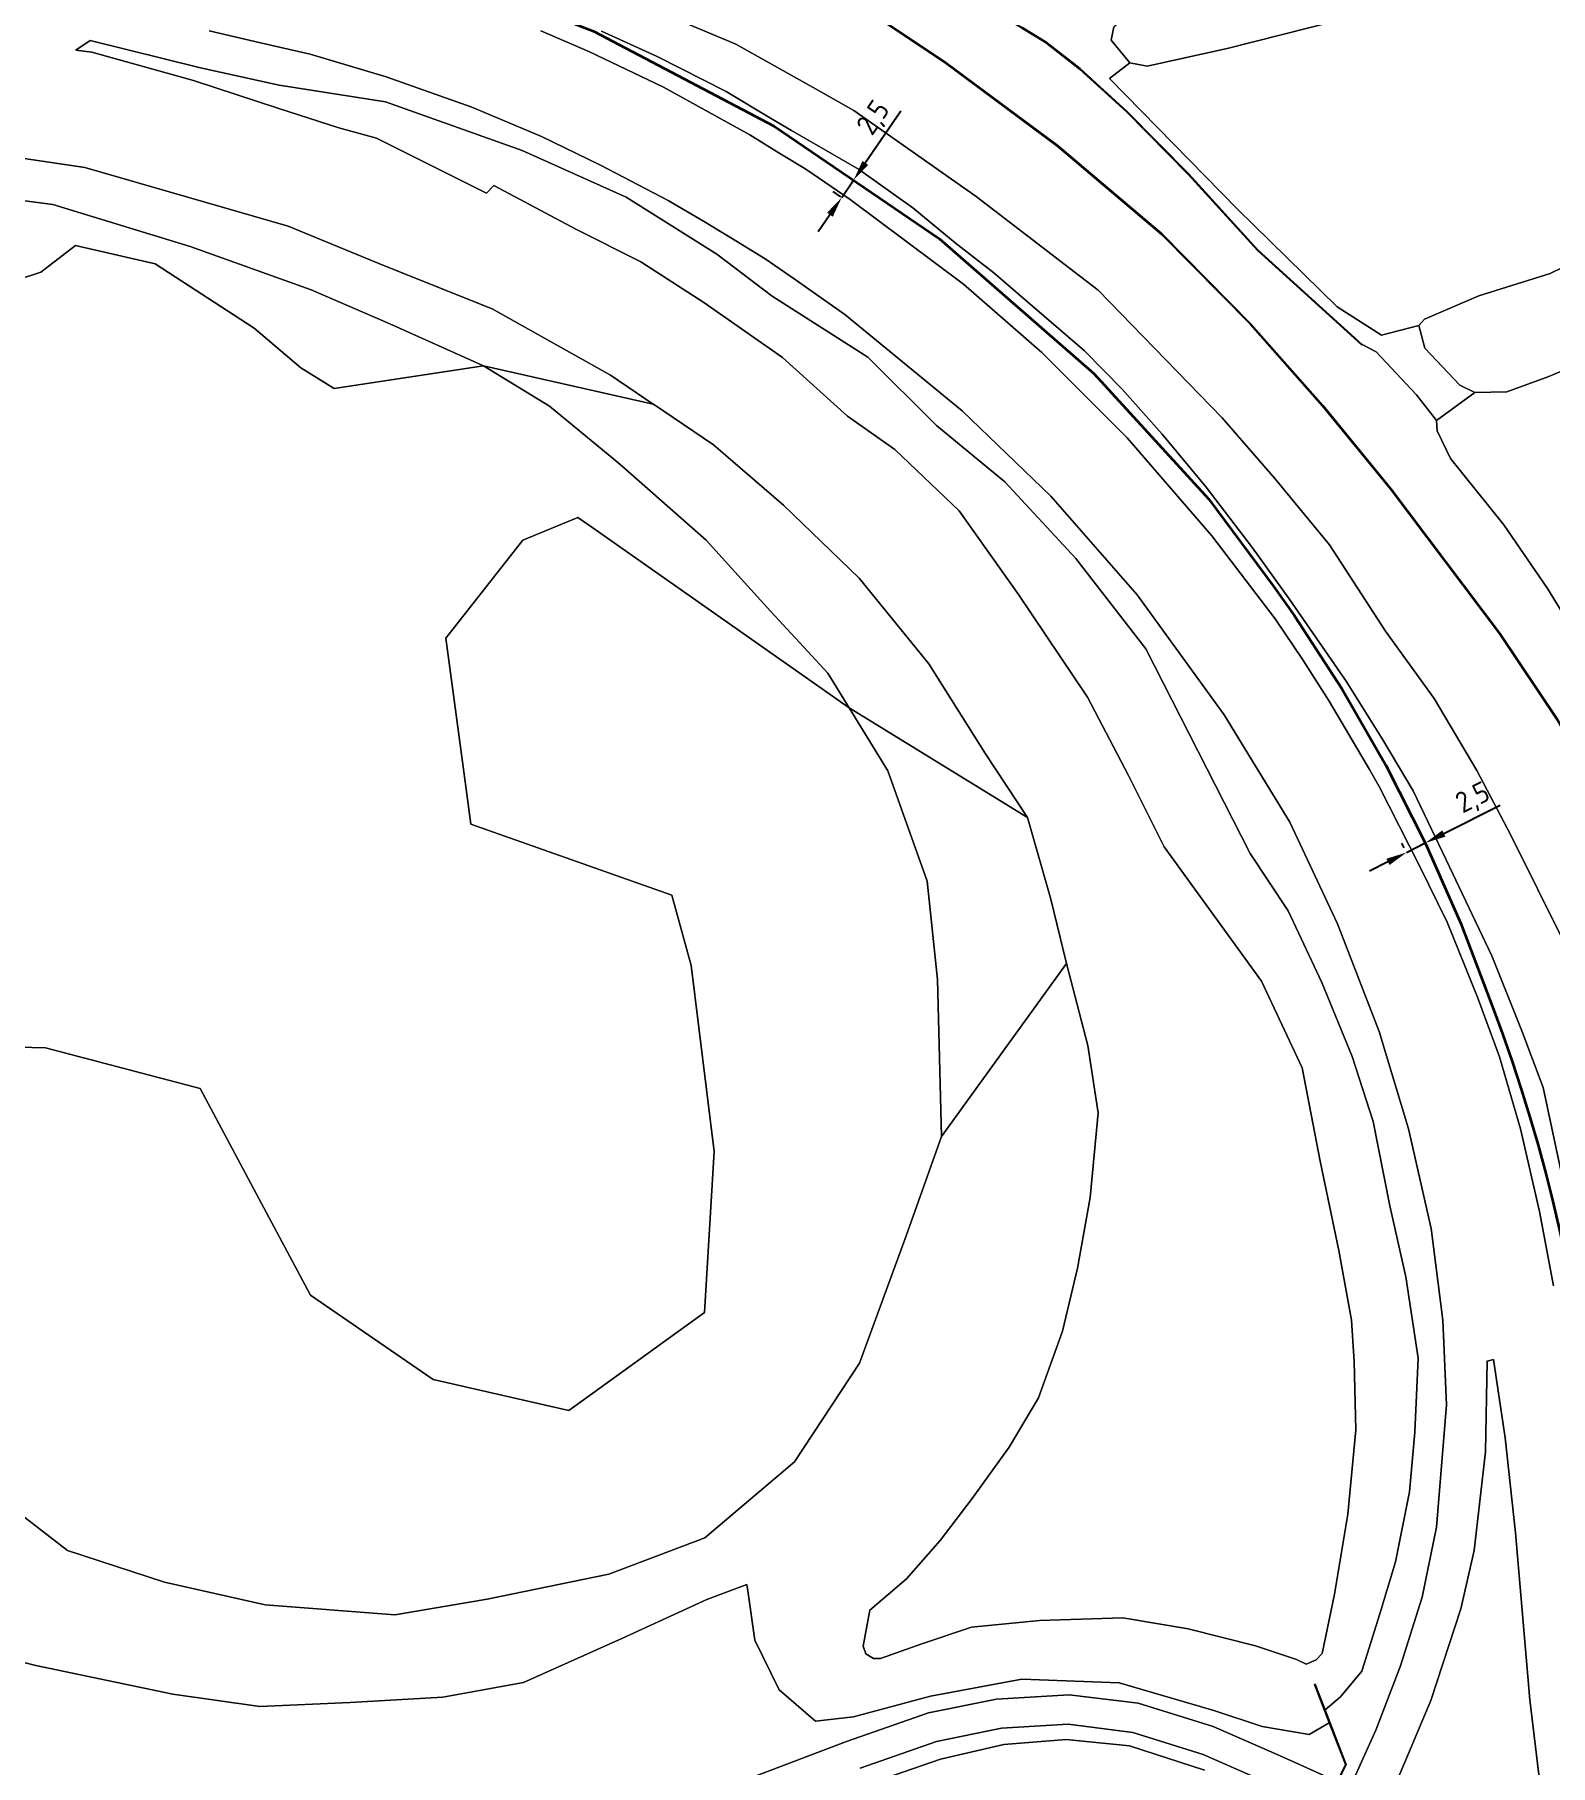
# Model space of a CAD drawing. Header units: metres. Extents: x 112942 to 118371, y 496117 to 499046.
# Drawn here: x 113193 to 113374.4, y 498697 to 498904.1 of the extents above; entities that cross this region are included whole.
import ezdxf

# ---------------------------------------------------------------- set-up
doc = ezdxf.new("R2010")
doc.units = ezdxf.units.M
for name, color, linetype, lineweight in [('B-WE-OG-TOPOKAART-G', 253, 'Continuous', 18), ('N-WE-KL-DATA_GLASVEZEL-G', 90, 'KL-GLASVEZEL-N', 35), ('N-WE-KL-DATA_GLASVEZEL-M', 7, 'Continuous', 18)]:
    doc.layers.add(name, color=color, linetype=linetype, lineweight=lineweight)
doc.styles.add('ISO', font='isocp.shx')
doc.linetypes.add('KL-GLASVEZEL-N', pattern='A,4,-1,[101,NLCS.SHX,S=0.5,R=0,X=0,Y=0],-1,4,-1,["G",Standard,S=1,R=0,X=-0.25,Y=-0.5],-1.5', length=12.5)
doc.dimstyles.new('ISO', dxfattribs={"dimtxt": 2.5, "dimasz": 2.5, "dimexe": 1.25, "dimexo": 0.625, "dimtad": 1, "dimtxsty": 'ISO', "dimcen": 2.5, "dimadec": 0, "dimazin": 0, "dimtfac": 1, "dimtmove": 0, "dimatfit": 3, "dimfxl": 1, "dimarcsym": 0})

# ---------------------------------------------------------------- blocks, each defined once
blk = doc.blocks.new('*D47')
at = {"layer": 'Defpoints', "color": 0, "transparency": 16777216}
for p in [(113359.44, 498807.38), (113359.44, 498807.38), (113357.21, 498806.25)]:
    blk.add_point(p, dxfattribs=at)
at = {"layer": 'N-WE-KL-DATA_GLASVEZEL-M', "color": 0, "lineweight": -2, "transparency": 16777216}
for p, q in [((113361.67, 498808.51), (113368.4, 498811.92)), ((113356.93, 498806.81), (113356.64, 498807.36)), ((113357.21, 498806.25), (113359.44, 498807.38)), ((113359.16, 498807.94), (113358.87, 498808.49)), ((113354.98, 498805.12), (113352.75, 498803.99))]:
    blk.add_line(p, q, dxfattribs=at)
at = {"layer": 'N-WE-KL-DATA_GLASVEZEL-M', "color": 0, "transparency": 16777216}
for points in [[(113361.48, 498808.88), (113361.86, 498808.14), (113359.44, 498807.38)], [(113354.79, 498805.49), (113355.17, 498804.75), (113357.21, 498806.25)]]:
    blk.add_solid(points, dxfattribs=at)
at = {"layer": 'N-WE-KL-DATA_GLASVEZEL-M', "color": 0, "transparency": 16777216, "insert": (113365.22, 498812.62), "char_height": 2.5, "attachment_point": 5, "rotation": 26.8665, "style": 'ISO'}
blk.add_mtext('2,5', dxfattribs=at)
blk = doc.blocks.new('*D48')
at = {"layer": 'Defpoints', "color": 0, "transparency": 16777216}
for p in [(113291.02, 498886.68), (113291.42, 498886.41), (113290.01, 498884.35)]:
    blk.add_point(p, dxfattribs=at)
at = {"layer": 'N-WE-KL-DATA_GLASVEZEL-M', "color": 0, "lineweight": -2, "transparency": 16777216}
for p, q in [((113292.43, 498888.74), (113296.69, 498894.97)), ((113289.61, 498884.61), (113291.02, 498886.68)), ((113290.9, 498886.76), (113289.99, 498887.38)), ((113289.49, 498884.7), (113288.58, 498885.32)), ((113288.2, 498882.55), (113286.79, 498880.49))]:
    blk.add_line(p, q, dxfattribs=at)
at = {"layer": 'N-WE-KL-DATA_GLASVEZEL-M', "color": 0, "transparency": 16777216}
for points in [[(113292.09, 498888.98), (113292.78, 498888.51), (113291.02, 498886.68)], [(113287.86, 498882.79), (113288.55, 498882.32), (113289.61, 498884.61)]]:
    blk.add_solid(points, dxfattribs=at)
at = {"layer": 'N-WE-KL-DATA_GLASVEZEL-M', "color": 0, "transparency": 16777216, "insert": (113293.56, 498894.05), "char_height": 2.5, "attachment_point": 5, "rotation": 55.6575, "style": 'ISO'}
blk.add_mtext('2,5', dxfattribs=at)

msp = doc.modelspace()

# ---------------------------------------------------------------- linework, layer by layer
at = {"layer": 'B-WE-OG-TOPOKAART-G'}
for points in [[(113351.885, 498867.042, -0.638), (113351.818, 498866.968, -0.87), (113339.35, 498878.274, -0.87), (113331.075, 498887.382, -0.87), (113323.707, 498894.842, -0.87), (113318.078, 498899.977, -0.87), (113313.979, 498903.164, -0.87), (113311.175, 498904.861, -0.87), (113289.067, 498917.464, -0.87), (113290.398, 498919.147, -0.87), (113292.673, 498920.845, -0.87), (113292.732, 498920.764, -0.587), (113290.468, 498919.074, -0.587), (113289.217, 498917.493, -0.587), (113311.225, 498904.948, -0.569), (113314.035, 498903.246, -0.538), (113318.142, 498900.053, -0.532), (113323.776, 498894.914, -0.567), (113331.148, 498887.451, -0.61), (113339.421, 498878.345, -0.638), (113351.885, 498867.042, -0.638)], [(113374.409, 498912.681, -0.736), (113355.76, 498907.512, -0.721), (113335.726, 498902.442, -0.664), (113326.169, 498900.326, -0.624), (113324.071, 498900.726, -0.687), (113321.857, 498903.453, -0.675), (113322.164, 498905.04, -0.741), (113324.224, 498906.78, -0.741), (113339.249, 498911.236, -0.713), (113364.064, 498918.628, -0.713), (113374.409, 498912.681, -0.736)], [(113404.167, 498892.963, -0.733), (113394.383, 498887.997, -0.753), (113389.115, 498884.804, -0.753), (113382.503, 498879.454, -0.71), (113374.405, 498875.528, -0.716), (113365.854, 498872.838, -0.744), (113359.334, 498870.034, -0.716), (113358.678, 498869.298, -0.681), (113354.187, 498868.144, -0.615), (113348.917, 498871.542, -0.484), (113336.934, 498883.263, -0.601), (113321.675, 498898.846, -0.441), (113324.071, 498900.726, -0.687), (113326.169, 498900.326, -0.624), (113335.726, 498902.442, -0.664), (113355.76, 498907.512, -0.721), (113374.409, 498912.681, -0.736), (113404.167, 498892.963, -0.733)], [(113263.879, 498908.477, -0.29), (113276.959, 498902.944, -0.26), (113286.185, 498897.767, -0.06), (113291.056, 498895.034, 0.045), (113305.718, 498884.75, -0.237), (113320.303, 498873.517, -0.035), (113335.148, 498858.252, -0.029), (113341.457, 498850.985, 0.057), (113347.966, 498843.045, -0.16), (113354.674, 498832.711, -0.083), (113360.524, 498824.655, -0.113), (113365.62, 498816.055, -0.15), (113369.687, 498808.298, -0.17), (113376.189, 498795.219, -0.119), (113381.138, 498784.153, -0.159), (113383.258, 498779.041, -0.142), (113382.959, 498771.024, 0.098), (113386.227, 498754.192, 0.187), (113388.592, 498740.971, 0.123)], [(113389.88, 498724.677, 0.17), (113388.592, 498740.971, 0.123), (113386.227, 498754.192, 0.187), (113382.959, 498771.024, 0.098), (113383.258, 498779.041, -0.142), (113381.138, 498784.153, -0.159), (113376.189, 498795.219, -0.119), (113369.687, 498808.298, -0.17), (113365.62, 498816.055, -0.15), (113360.524, 498824.655, -0.113), (113354.674, 498832.711, -0.083), (113347.966, 498843.045, -0.16), (113341.457, 498850.985, 0.057), (113335.148, 498858.252, -0.029), (113320.303, 498873.517, -0.035), (113305.718, 498884.75, -0.237), (113291.056, 498895.034, 0.045), (113286.185, 498897.767, -0.06), (113276.959, 498902.944, -0.26), (113263.879, 498908.477, -0.29)], [(113291.146, 498907.952, -0.526), (113301.87, 498900.804, -0.526), (113315.403, 498890.749, -0.492), (113327.893, 498880.203, -0.492), (113338.548, 498869.399, -0.492), (113347.156, 498859.639, -0.518), (113355.276, 498849.695, -0.555), (113368.331, 498832.405, -0.601), (113375.238, 498822.084, -0.607), (113381.651, 498810.498, -0.615), (113387.744, 498798.725, -0.644), (113392.999, 498787.961, -0.558), (113398.535, 498774.977, -0.615), (113404.983, 498759.143, -0.632), (113413.829, 498736.257, -0.592), (113421.757, 498715.879, -0.664), (113431.165, 498691.633, -0.562)], [(113431.165, 498691.633, -0.562), (113421.757, 498715.879, -0.664), (113413.829, 498736.257, -0.592), (113404.983, 498759.143, -0.632), (113398.535, 498774.977, -0.615), (113392.999, 498787.961, -0.558), (113387.744, 498798.725, -0.644), (113381.651, 498810.498, -0.615), (113375.238, 498822.084, -0.607), (113368.331, 498832.405, -0.601), (113355.276, 498849.695, -0.555), (113347.156, 498859.639, -0.518), (113338.548, 498869.399, -0.492), (113327.893, 498880.203, -0.492), (113315.403, 498890.749, -0.492), (113301.87, 498900.804, -0.526), (113291.146, 498907.952, -0.526)], [(113291.197, 498908.039, -0.87), (113301.928, 498900.886, -0.87), (113315.465, 498890.827, -0.87), (113327.961, 498880.277, -0.87), (113338.621, 498869.468, -0.87), (113347.232, 498859.704, -0.87), (113355.355, 498849.757, -0.87), (113368.413, 498832.463, -0.87), (113375.323, 498822.136, -0.87), (113381.74, 498810.545, -0.87), (113387.833, 498798.77, -0.87), (113393.09, 498788.002, -0.87), (113398.628, 498775.015, -0.87), (113405.076, 498759.18, -0.87), (113413.922, 498736.293, -0.87), (113421.85, 498715.915, -0.87), (113431.257, 498691.672, -0.882)], [(113375.323, 498822.136, -0.87), (113368.413, 498832.463, -0.87), (113355.355, 498849.757, -0.87), (113347.232, 498859.704, -0.87), (113338.621, 498869.468, -0.87), (113327.961, 498880.277, -0.87), (113315.465, 498890.827, -0.87), (113301.928, 498900.886, -0.87), (113291.197, 498908.039, -0.87)], [(113311.175, 498904.861, -0.87), (113313.979, 498903.164, -0.87), (113318.078, 498899.977, -0.87), (113323.707, 498894.842, -0.87), (113331.075, 498887.382, -0.87), (113339.35, 498878.274, -0.87), (113351.818, 498866.968, -0.87), (113351.885, 498867.042, -0.638), (113353.55, 498866.138, -0.675), (113358.403, 498861.017, -0.552), (113360.796, 498857.94, -0.561), (113360.881, 498856.691, -0.627), (113362.454, 498853.372, -0.627), (113368.852, 498845.458, -0.638), (113374.08, 498837.844, -0.738), (113378.571, 498830.482, -0.738)], [(113351.885, 498867.042, -0.638), (113339.421, 498878.345, -0.638), (113331.148, 498887.451, -0.61), (113323.776, 498894.914, -0.567), (113318.142, 498900.053, -0.532), (113314.035, 498903.246, -0.538), (113311.225, 498904.948, -0.569)], [(113322.164, 498905.04, -0.741), (113321.857, 498903.453, -0.675), (113324.071, 498900.726, -0.687), (113321.675, 498898.846, -0.441), (113336.934, 498883.263, -0.601), (113348.917, 498871.542, -0.484), (113354.187, 498868.144, -0.615), (113358.678, 498869.298, -0.681), (113359.407, 498866.571, -0.681), (113363.559, 498862.162, -0.653), (113365.382, 498861.288, -0.632), (113360.796, 498857.94, -0.561), (113358.403, 498861.017, -0.552), (113353.55, 498866.138, -0.675), (113351.885, 498867.042, -0.638)], [(113346.43, 498689.726, 5.51), (113349.993, 498697.114, 5.513), (113347.453, 498703.673, 4.11), (113349.312, 498705.196, 4.38), (113351.854, 498708.304, 4.472), (113354.014, 498715.157, 4.03), (113355.889, 498721.369, 3.92), (113357.564, 498729.742, 3.714), (113358.186, 498736.894, 3.541), (113358.582, 498745.729, 3.436), (113357.126, 498755.451, 3.308), (113355.193, 498763.979, 3.161), (113353.217, 498774.042, 3.008), (113350.712, 498781.838, 2.877), (113347.076, 498790.687, 2.742), (113343.02, 498799.262, 2.683), (113338.501, 498806.132, 2.567), (113326.016, 498830.606, 2.043), (113317.634, 498841.421, 1.885), (113309.136, 498850.577, 1.857), (113300.973, 498857.336, 1.651), (113292.753, 498865.503, 1.499), (113281.291, 498872.798, 1.438), (113274.672, 498877.829, 1.27), (113263.828, 498884.668, 1.239), (113251.371, 498890.243, 1.11), (113235.028, 498896.041, 1.126), (113222.292, 498898.072, 1.156), (113212.898, 498900.145, 1.115), (113199.677, 498903.409, 1.074), (113197.97, 498902.229, 1.295), (113199.894, 498902.007, 1.308), (113212.037, 498898.615, 1.384), (113222.259, 498895.276, 1.573), (113229.44, 498892.955, 1.678), (113233.93, 498891.72, 1.741), (113247.084, 498885.131, 1.896), (113247.982, 498886.03, 1.99), (113257.884, 498880.793, 2.242), (113265.572, 498876.895, 2.274), (113273.123, 498872.061, 2.316), (113282.533, 498865.465, 2.542), (113290.29, 498858.46, 2.776), (113295.967, 498854.471, 2.911), (113303.647, 498847.124, 3.048), (113310.769, 498837.114, 3.245), (113319.03, 498824.83, 3.708), (113323.915, 498815.463, 4.053), (113328.215, 498806.923, 4.255), (113339.853, 498790.863, 4.594), (113344.723, 498780.459, 4.867), (113346.88, 498769.309, 5.103), (113349.083, 498758.634, 5.17), (113350.614, 498750.293, 5.296), (113350.919, 498745.351, 5.412), (113351.148, 498737.143, 5.546), (113350.185, 498727.081, 5.917), (113348.583, 498717.516, 6.099), (113347.117, 498710.406, 6.203), (113346.367, 498709.63, 6.25), (113345.205, 498709.126, 6.202), (113344.023, 498709.676, 6.246), (113339.121, 498711.321, 6.029), (113331.079, 498713.344, 5.654), (113323.263, 498714.685, 5.574), (113313.293, 498714.347, 5.68), (113305.155, 498713.538, 5.716), (113299.203, 498711.562, 5.61), (113294.262, 498709.787, 5.356), (113293.406, 498709.819, 5.348), (113292.48, 498710.366, 5.32), (113292.191, 498711.287, 5.349), (113292.97, 498715.585, 5.306), (113297.383, 498719.344, 5.437), (113301.375, 498723.933, 5.419), (113305.241, 498728.957, 5.327), (113309.64, 498735.073, 5.257), (113313.157, 498740.987, 5.074), (113316.051, 498748.958, 4.812), (113317.822, 498756.509, 4.685), (113319.349, 498764.972, 4.504), (113320.284, 498775.075, 4.402), (113319.078, 498783.161, 4.151), (113316.521, 498792.95, 3.652), (113314.616, 498800.636, 3.374), (113311.848, 498810.447, 3.276), (113306.807, 498818.041, 2.84), (113300.023, 498828.795, 2.755), (113291.684, 498839.08, 2.581), (113282.632, 498847.791, 2.661), (113274.286, 498855.006, 2.529), (113267.102, 498859.867, 1.961), (113267.05, 498859.902, 1.957), (113261.933, 498863.365, 2.235), (113247.771, 498871.3, 1.801), (113234.916, 498876.425, 1.729), (113223.366, 498881.198, 1.468), (113199.039, 498888.217, 1.345), (113173.974, 498891.904, 1.126)], [(113188.457, 498729.271, 0.692), (113196.947, 498722.725, 1.192), (113208.579, 498718.924, 0.967), (113220.606, 498716.202, 0.862), (113236.151, 498715.019, 0.643), (113247.17, 498716.9, 0.83), (113261.756, 498719.891, 0.781), (113273.221, 498724.241, 1.134), (113283.943, 498733.328, 0.49), (113291.729, 498745.127, 0.407), (113297.343, 498760.39, 0.376), (113301.539, 498772.243, 0.522), (113316.521, 498792.95, 3.652), (113319.078, 498783.161, 4.151), (113320.284, 498775.075, 4.402), (113319.349, 498764.972, 4.504), (113317.822, 498756.509, 4.685), (113316.051, 498748.958, 4.812), (113313.157, 498740.987, 5.074), (113309.64, 498735.073, 5.257), (113305.241, 498728.957, 5.327), (113301.375, 498723.933, 5.419), (113297.383, 498719.344, 5.437), (113292.97, 498715.585, 5.306), (113292.191, 498711.287, 5.349), (113292.48, 498710.366, 5.32), (113293.406, 498709.819, 5.348), (113294.262, 498709.787, 5.356), (113299.203, 498711.562, 5.61), (113305.155, 498713.538, 5.716), (113313.293, 498714.347, 5.68), (113323.263, 498714.685, 5.574), (113331.079, 498713.344, 5.654), (113339.121, 498711.321, 6.029), (113344.023, 498709.676, 6.246), (113345.205, 498709.126, 6.202), (113346.367, 498709.63, 6.25), (113347.117, 498710.406, 6.203), (113348.583, 498717.516, 6.099), (113350.185, 498727.081, 5.917), (113351.148, 498737.143, 5.546), (113350.919, 498745.351, 5.412), (113350.614, 498750.293, 5.296), (113349.083, 498758.634, 5.17), (113346.88, 498769.309, 5.103), (113344.723, 498780.459, 4.867), (113339.853, 498790.863, 4.594), (113328.215, 498806.923, 4.255), (113323.915, 498815.463, 4.053), (113319.03, 498824.83, 3.708), (113310.769, 498837.114, 3.245), (113303.647, 498847.124, 3.048), (113295.967, 498854.471, 2.911), (113290.29, 498858.46, 2.776), (113282.533, 498865.465, 2.542), (113273.123, 498872.061, 2.316), (113265.572, 498876.895, 2.274), (113257.884, 498880.793, 2.242), (113247.982, 498886.03, 1.99), (113247.084, 498885.131, 1.896), (113233.93, 498891.72, 1.741), (113229.44, 498892.955, 1.678), (113222.259, 498895.276, 1.573), (113212.037, 498898.615, 1.384), (113199.894, 498902.007, 1.308), (113197.97, 498902.229, 1.295), (113199.677, 498903.409, 1.074), (113212.898, 498900.145, 1.115), (113222.292, 498898.072, 1.156), (113235.028, 498896.041, 1.126), (113251.371, 498890.243, 1.11), (113263.828, 498884.668, 1.239), (113274.672, 498877.829, 1.27), (113281.291, 498872.798, 1.438), (113292.753, 498865.503, 1.499), (113300.973, 498857.336, 1.651), (113309.136, 498850.577, 1.857), (113317.634, 498841.421, 1.885), (113326.016, 498830.606, 2.043), (113338.501, 498806.132, 2.567), (113343.02, 498799.262, 2.683), (113347.076, 498790.687, 2.742), (113350.712, 498781.838, 2.877), (113353.217, 498774.042, 3.008), (113355.193, 498763.979, 3.161), (113357.126, 498755.451, 3.308), (113358.582, 498745.729, 3.436), (113358.186, 498736.894, 3.541), (113357.564, 498729.742, 3.714), (113355.889, 498721.369, 3.92), (113354.014, 498715.157, 4.03), (113351.854, 498708.304, 4.472), (113349.312, 498705.196, 4.38), (113347.453, 498703.673, 4.11), (113346.267, 498706.735, 3.455), (113346.173, 498706.699, 1.835), (113347.955, 498702.1, 1.835), (113345.553, 498700.692, 1.87), (113339.94, 498701.66, 2.05), (113334.129, 498703.561, 2.185), (113322.821, 498706.878, 2.448), (113311.178, 498707.342, 2.648), (113300.225, 498705.282, 2.789), (113291.029, 498702.833, 2.968), (113286.463, 498702.31, 3.059), (113282.129, 498706.046, 2.951), (113279.207, 498712.004, 2.855), (113278.369, 498717.882, 2.783), (113278.259, 498718.651, 2.58), (113273.466, 498716.845, 2.384), (113263.281, 498712.201, 2.274)], [(113213.927, 498904.539, 1.474), (113220.064, 498903.125, 1.45), (113225.983, 498901.76, 1.495), (113235.103, 498899.059, 1.474), (113245.36, 498895.429, 1.456), (113253.667, 498891.901, 1.516), (113260.745, 498888.467, 1.54), (113268.861, 498884.242, 1.618), (113273.254, 498881.676, 1.884), (113276.95, 498879.427, 1.904), (113280.465, 498877.288, 1.923), (113283.908, 498874.871, 1.986), (113289.985, 498870.598, 1.768), (113304.031, 498859.092, 1.941), (113314.639, 498848.866, 2.109), (113324.949, 498837.058, 2.299), (113335.376, 498822.724, 2.504), (113343.216, 498809.871, 2.677), (113348.959, 498797.714, 2.856), (113353.919, 498784.816, 3.073), (113357.417, 498773.173, 3.218), (113360.139, 498761.27, 3.432), (113361.538, 498750.298, 3.603), (113361.973, 498740.133, 3.799), (113360.789, 498725.524, 4.205), (113359.071, 498717.121, 4.469), (113356.474, 498708.927, 4.791), (113353.525, 498701.222, 5.166), (113343.099, 498678.167, 6.14)], [(113343.099, 498678.167, 6.14), (113353.525, 498701.222, 5.166), (113356.474, 498708.927, 4.791), (113359.071, 498717.121, 4.469), (113360.789, 498725.524, 4.205), (113361.973, 498740.133, 3.799), (113361.538, 498750.298, 3.603), (113360.139, 498761.27, 3.432), (113357.417, 498773.173, 3.218), (113353.919, 498784.816, 3.073), (113348.959, 498797.714, 2.856), (113343.216, 498809.871, 2.677), (113335.376, 498822.724, 2.504), (113324.949, 498837.058, 2.299), (113314.639, 498848.866, 2.109), (113304.031, 498859.092, 1.941), (113289.985, 498870.598, 1.768), (113283.908, 498874.871, 1.986), (113280.465, 498877.288, 1.923), (113276.95, 498879.427, 1.904), (113273.254, 498881.676, 1.884), (113268.861, 498884.242, 1.618), (113260.745, 498888.467, 1.54), (113253.667, 498891.901, 1.516), (113245.36, 498895.429, 1.456), (113235.103, 498899.059, 1.474), (113225.983, 498901.76, 1.495), (113220.064, 498903.125, 1.45), (113213.927, 498904.539, 1.474)], [(113374.783, 498754.407, 4.067), (113373.129, 498763.281, 3.917), (113370.858, 498773.178, 3.729), (113368.32, 498781.773, 3.633), (113365.7, 498788.949, 3.536), (113362.082, 498797.904, 3.395), (113358.761, 498804.662, 3.292), (113353.944, 498814.137, 3.166), (113352.758, 498816.157, 2.885), (113347.957, 498824.338, 3.06), (113344.782, 498829.284, 3.001), (113341.468, 498834.181, 2.903), (113333.903, 498844.13, 2.753), (113323.788, 498855.864, 2.588), (113313.558, 498866.051, 2.436), (113304.182, 498874.239, 2.296), (113290.621, 498884.361, 2.134), (113285.298, 498887.983, 2.259), (113282.217, 498889.888, 2.171), (113278.622, 498892.11, 2.068), (113268.277, 498897.825, 1.936), (113259.334, 498902.096, 1.882), (113253.593, 498904.558, 1.864)], [(113253.593, 498904.558, 1.864), (113259.334, 498902.096, 1.882), (113268.277, 498897.825, 1.936), (113278.622, 498892.11, 2.068), (113282.217, 498889.888, 2.171), (113285.298, 498887.983, 2.259), (113290.621, 498884.361, 2.134), (113304.182, 498874.239, 2.296), (113313.558, 498866.051, 2.436), (113323.788, 498855.864, 2.588), (113333.903, 498844.13, 2.753), (113341.468, 498834.181, 2.903), (113344.782, 498829.284, 3.001), (113347.957, 498824.338, 3.06), (113352.758, 498816.157, 2.885), (113353.944, 498814.137, 3.166), (113358.761, 498804.662, 3.292), (113362.082, 498797.904, 3.395), (113365.7, 498788.949, 3.536), (113368.32, 498781.773, 3.633), (113370.858, 498773.178, 3.729), (113373.129, 498763.281, 3.917), (113374.783, 498754.407, 4.067)], [(113376.54, 498764.064, 3.581), (113373.56, 498778.12, 3.393), (113371.002, 498784.92, 3.336), (113367.408, 498793.883, 3.315), (113361.961, 498805.379, 3.162), (113357.984, 498813.599, 3.117), (113354.364, 498819.73, 3.087), (113349.964, 498826.74, 2.97), (113343.148, 498836.592, 2.862), (113338.764, 498842.691, 2.841), (113333.228, 498849.942, 2.64), (113327.965, 498856.279, 2.553), (113323.17, 498861.673, 2.505), (113318.652, 498866.255, 2.424), (113311.551, 498872.382, 2.376), (113307.829, 498875.607, 2.379), (113303.187, 498879.189, 2.283), (113298.136, 498883.367, 2.19), (113291.638, 498887.982, 2.049), (113283.6, 498892.633, 2.051), (113281.073, 498894.095, 2.052), (113275.788, 498897.301, 1.795), (113267.519, 498901.493, 1.759), (113260.86, 498904.505, 1.708)], [(113260.86, 498904.505, 1.708), (113267.519, 498901.493, 1.759), (113275.788, 498897.301, 1.795), (113281.073, 498894.095, 2.052), (113283.6, 498892.633, 2.051), (113291.638, 498887.982, 2.049), (113298.136, 498883.367, 2.19), (113303.187, 498879.189, 2.283), (113307.829, 498875.607, 2.379), (113311.551, 498872.382, 2.376), (113318.652, 498866.255, 2.424), (113323.17, 498861.673, 2.505), (113327.965, 498856.279, 2.553), (113333.228, 498849.942, 2.64), (113338.764, 498842.691, 2.841), (113343.148, 498836.592, 2.862), (113349.964, 498826.74, 2.97), (113354.364, 498819.73, 3.087), (113357.984, 498813.599, 3.117), (113361.961, 498805.379, 3.162), (113367.408, 498793.883, 3.315), (113371.002, 498784.92, 3.336), (113373.56, 498778.12, 3.393), (113376.54, 498764.064, 3.581)], [(113149.365, 498890.36, -0.303), (113164.488, 498892.845, 0.976), (113173.974, 498891.904, 1.126), (113199.039, 498888.217, 1.345), (113223.366, 498881.198, 1.468), (113234.916, 498876.425, 1.729), (113247.771, 498871.3, 1.801), (113261.933, 498863.365, 2.235), (113267.05, 498859.902, 1.957), (113246.735, 498864.49, -0.19), (113235.544, 498869.504, -0.25), (113226.136, 498873.58, -0.136), (113211.645, 498878.757, -0.385), (113195.197, 498883.793, -0.391), (113176.351, 498886.248, -0.333), (113158.397, 498888.723, -0.307), (113149.365, 498890.36, -0.303)], [(113413.567, 498886.554, -0.684), (113408.795, 498884.04, -0.615), (113402.257, 498879.511, -0.615), (113397.876, 498875.499, -0.655), (113390.265, 498870.793, -0.584), (113380.308, 498865.76, -0.489), (113374.249, 498863.2, -0.604), (113369.189, 498861.345, -0.624), (113365.382, 498861.288, -0.632), (113363.559, 498862.162, -0.653), (113359.407, 498866.571, -0.681), (113358.678, 498869.298, -0.681), (113359.334, 498870.034, -0.716), (113365.854, 498872.838, -0.744), (113374.405, 498875.528, -0.716), (113382.503, 498879.454, -0.71), (113389.115, 498884.804, -0.753), (113394.383, 498887.997, -0.753), (113404.167, 498892.963, -0.733), (113413.567, 498886.554, -0.684)], [(113149.365, 498890.36, -0.303), (113158.397, 498888.723, -0.307), (113176.351, 498886.248, -0.333), (113195.197, 498883.793, -0.391), (113211.645, 498878.757, -0.385), (113226.136, 498873.58, -0.136), (113235.544, 498869.504, -0.25), (113246.735, 498864.49, -0.19), (113228.879, 498861.759, -0.19), (113224.899, 498864.241, -0.19), (113219.283, 498868.992, -0.19), (113207.448, 498876.67, -0.19), (113197.93, 498878.849, -0.289), (113193.771, 498875.67, -0.289), (113188.031, 498873.819, -0.289), (113165.339, 498873.238, -0.289), (113163.984, 498874.432, -0.289), (113149.365, 498890.36, -0.303)], [(113188.031, 498873.819, -0.289), (113193.771, 498875.67, -0.289), (113197.93, 498878.849, -0.289), (113207.448, 498876.67, -0.19), (113219.283, 498868.992, -0.19), (113224.899, 498864.241, -0.19), (113228.879, 498861.759, -0.19), (113246.735, 498864.49, -0.19), (113254.661, 498859.627, -0.04), (113262.6, 498853.106, 0.273), (113263.361, 498852.438, 0.269), (113273.395, 498843.629, 0.213), (113280.635, 498835.58, 0.318), (113287.938, 498827.702, 0.037), (113290.494, 498823.547, 0.078)], [(113378.571, 498830.482, -0.738), (113374.08, 498837.844, -0.738), (113368.852, 498845.458, -0.638), (113362.454, 498853.372, -0.627), (113360.881, 498856.691, -0.627), (113360.796, 498857.94, -0.561), (113365.382, 498861.288, -0.632), (113369.189, 498861.345, -0.624), (113374.249, 498863.2, -0.604), (113380.308, 498865.76, -0.489)], [(113280.635, 498835.58, 0.318), (113273.395, 498843.629, 0.213), (113263.361, 498852.438, 0.269), (113262.6, 498853.106, 0.273), (113254.661, 498859.627, -0.04), (113246.735, 498864.49, -0.19), (113267.05, 498859.902, 1.957), (113267.102, 498859.867, 1.961), (113274.286, 498855.006, 2.529), (113282.632, 498847.791, 2.661), (113291.684, 498839.08, 2.581), (113300.023, 498828.795, 2.755), (113306.807, 498818.041, 2.84), (113311.848, 498810.447, 3.276), (113290.494, 498823.547, 0.078), (113287.938, 498827.702, 0.037), (113280.635, 498835.58, 0.318)], [(113177.77, 498783.25, -0.456), (113194.314, 498782.876, -0.456), (113212.829, 498778.019, 0.027), (113219.549, 498765.421, 0.015), (113226.034, 498753.261, 0.003), (113240.72, 498743.2, -0.02), (113256.97, 498739.492, -0.002), (113273.207, 498751.181, 0.027), (113274.332, 498770.47, -0.197), (113271.593, 498792.702, -0.368), (113269.262, 498801.123, -0.323), (113245.231, 498809.641, -0.179), (113244.512, 498815, -0.276), (113242.247, 498831.869, -0.583), (113251.448, 498843.61, -0.577), (113258.045, 498846.314, -0.269), (113259.695, 498845.156, -0.251), (113290.494, 498823.547, 0.078), (113295.136, 498816.001, 0.067), (113299.851, 498802.81, 0.09), (113301.08, 498791.053, 0.117), (113301.539, 498772.243, 0.522), (113297.343, 498760.39, 0.376), (113291.729, 498745.127, 0.407), (113283.943, 498733.328, 0.49), (113273.221, 498724.241, 1.134), (113261.756, 498719.891, 0.781), (113247.17, 498716.9, 0.83), (113236.151, 498715.019, 0.643), (113220.606, 498716.202, 0.862)], [(113290.494, 498823.547, 0.078), (113259.695, 498845.156, -0.251), (113258.045, 498846.314, -0.269), (113251.448, 498843.61, -0.577), (113242.247, 498831.869, -0.583), (113244.512, 498815, -0.276), (113245.231, 498809.641, -0.179), (113269.262, 498801.123, -0.323), (113271.593, 498792.702, -0.368), (113274.332, 498770.47, -0.197), (113273.207, 498751.181, 0.027), (113256.97, 498739.492, -0.002), (113240.72, 498743.2, -0.02), (113226.034, 498753.261, 0.003), (113219.549, 498765.421, 0.015), (113212.829, 498778.019, 0.027), (113194.314, 498782.876, -0.456), (113177.77, 498783.25, -0.456)], [(113299.851, 498802.81, 0.09), (113295.136, 498816.001, 0.067), (113290.494, 498823.547, 0.078), (113311.848, 498810.447, 3.276), (113314.616, 498800.636, 3.374), (113316.521, 498792.95, 3.652), (113301.539, 498772.243, 0.522), (113301.08, 498791.053, 0.117), (113299.851, 498802.81, 0.09)], [(113356.059, 498695.113, 5.512), (113360.09, 498704.767, 5.107), (113363.708, 498715.729, 4.715), (113365.277, 498722.729, 4.5), (113366.666, 498734.53, 4.131), (113366.833, 498745.38, 3.875), (113367.593, 498745.564, 4.05), (113368.998, 498736.187, 4.21), (113370.24, 498724.824, 4.5), (113371.942, 498704.842, 5.061)], [(113373.555, 498691.627, 5.377), (113371.942, 498704.842, 5.061), (113370.24, 498724.824, 4.5), (113368.998, 498736.187, 4.21), (113367.593, 498745.564, 4.05), (113366.833, 498745.38, 3.875), (113366.666, 498734.53, 4.131), (113365.277, 498722.729, 4.5), (113363.708, 498715.729, 4.715), (113360.09, 498704.767, 5.107), (113356.059, 498695.113, 5.512)], [(113220.606, 498716.202, 0.862), (113208.579, 498718.924, 0.967), (113196.947, 498722.725, 1.192), (113188.457, 498729.271, 0.692)], [(113174.428, 498713.618, 5.165), (113193.162, 498708.949, 4.661), (113209.576, 498705.533, 4.199), (113219.984, 498704.041, 3.862), (113230.807, 498704.52, 3.45), (113241.874, 498705.16, 3.083), (113251.513, 498706.932, 2.761), (113263.281, 498712.201, 2.274), (113273.466, 498716.845, 2.384), (113278.259, 498718.651, 2.58), (113278.369, 498717.882, 2.783), (113279.207, 498712.004, 2.855), (113282.129, 498706.046, 2.951), (113286.463, 498702.31, 3.059), (113291.029, 498702.833, 2.968), (113300.225, 498705.282, 2.789), (113311.178, 498707.342, 2.648), (113322.821, 498706.878, 2.448), (113334.129, 498703.561, 2.185), (113339.94, 498701.66, 2.05), (113345.553, 498700.692, 1.87), (113347.955, 498702.1, 1.835), (113349.885, 498697.118, 1.835), (113348.896, 498695.074, 2.004), (113342.071, 498698.157, 2.086), (113334.06, 498701.661, 2.227), (113325.088, 498704.443, 2.337), (113316.821, 498705.461, 2.468), (113308.15, 498704.933, 2.629), (113299.991, 498703.309, 2.779), (113290.19, 498699.87, 2.987), (113277.916, 498695.191, 3.281)], [(113263.281, 498712.201, 2.274), (113251.513, 498706.932, 2.761), (113241.874, 498705.16, 3.083), (113230.807, 498704.52, 3.45), (113219.984, 498704.041, 3.862), (113209.576, 498705.533, 4.199), (113193.162, 498708.949, 4.661), (113174.428, 498713.618, 5.165)], [(113348.896, 498695.074, 2.004), (113349.885, 498697.118, 1.835), (113347.955, 498702.1, 1.835), (113346.173, 498706.699, 1.835), (113346.267, 498706.735, 3.455), (113347.453, 498703.673, 4.11), (113349.993, 498697.114, 5.513), (113346.43, 498689.726, 5.51), (113346.362, 498689.7, 5.495), (113336.894, 498686.067, 3.422), (113336.858, 498686.161, 1.852), (113346.358, 498689.806, 1.852), (113347.401, 498691.972, 2.004), (113348.167, 498693.565, 2.004), (113348.896, 498695.074, 2.004)], [(113277.916, 498695.191, 3.281), (113290.19, 498699.87, 2.987), (113299.991, 498703.309, 2.779), (113308.15, 498704.933, 2.629), (113316.821, 498705.461, 2.468), (113325.088, 498704.443, 2.337), (113334.06, 498701.661, 2.227), (113342.071, 498698.157, 2.086), (113348.896, 498695.074, 2.004)], [(113371.942, 498704.842, 5.061), (113373.555, 498691.627, 5.377)], [(113291.835, 498696.686, 2.95), (113300.948, 498699.876, 2.686), (113308.747, 498701.447, 2.489), (113316.723, 498701.929, 2.35), (113324.457, 498700.964, 2.232), (113332.882, 498698.301, 2.108), (113340.744, 498694.856, 2.059)], [(113340.744, 498694.856, 2.059), (113332.882, 498698.301, 2.108), (113324.457, 498700.964, 2.232), (113316.723, 498701.929, 2.35), (113308.747, 498701.447, 2.489), (113300.948, 498699.876, 2.686), (113291.835, 498696.686, 2.95)], [(113333.036, 498696.44, 2.002), (113324.05, 498699.331, 2.085), (113316.486, 498700.114, 2.154), (113308.996, 498699.523, 2.262), (113301.413, 498697.741, 2.448), (113292.658, 498694.725, 2.828)], [(113292.658, 498694.725, 2.828), (113301.413, 498697.741, 2.448), (113308.996, 498699.523, 2.262), (113316.486, 498700.114, 2.154), (113324.05, 498699.331, 2.085), (113333.036, 498696.44, 2.002)]]:
    msp.add_polyline3d(points, dxfattribs=at)
at = {"layer": 'N-WE-KL-DATA_GLASVEZEL-G', "flags": 128}
msp.add_lwpolyline([(113099.712, 499014.37), (113099.44, 499003.59), (113099.499, 498999.792), (113099.804, 498996.137), (113099.53, 498968.354), (113099.566, 498951.056), (113099.476, 498942.658), (113099.726, 498939.408), (113100.155, 498937.952), (113101.157, 498935.413), (113102.32, 498932.796), (113103.399, 498931.465), (113105.433, 498929.886), (113106.674, 498929.14), (113108.587, 498928.742), (113115.604, 498928.288), (113129.599, 498927.262), (113152.277, 498925.63), (113152.278, 498925.63), (113175.725, 498923.657), (113198.974, 498921.279), (113220.698, 498917.529), (113241.314, 498911.718), (113259.89, 498904.498), (113281.526, 498893.155), (113301.308, 498879.664), (113319.784, 498863.537), (113333.555, 498848.523), (113341.231, 498838.155), (113343.813, 498834.565), (113349.506, 498825.765), (113354.73, 498816.673), (113359.468, 498807.319), (113363.708, 498797.729), (113367.618, 498787.457), (113368.69, 498784.539), (113369.84, 498781.239), (113370.932, 498777.919), (113371.966, 498774.58), (113372.942, 498771.223), (113373.858, 498767.849), (113374.715, 498764.461), (113375.512, 498761.057), (113376.249, 498757.641), (113376.904, 498754.201), (113377.495, 498750.762), (113378.051, 498747.312), (113378.547, 498743.858), (113378.751, 498742.291), (113379.096, 498739.399), (113379.409, 498736.448), (113379.688, 498733.512), (113379.978, 498730.104), (113380.237, 498726.718), (113380.477, 498723.355), (113380.731, 498719.632), (113381.013, 498716.6), (113381.313, 498713.488), (113381.645, 498710.241), (113382.004, 498707.026), (113382.398, 498703.847), (113382.864, 498700.521), (113383.288, 498697.357), (113383.734, 498694.396), (113384.26, 498691.285), (113384.844, 498688.186), (113385.484, 498685.098), (113386.182, 498682.023), (113386.937, 498678.961), (113387.748, 498675.913), (113388.615, 498672.881), (113389.539, 498669.866), (113390.518, 498666.868), (113391.552, 498663.889), (113392.642, 498660.93), (113393.786, 498657.991), (113394.984, 498655.073), (113396.236, 498652.179), (113397.542, 498649.308), (113398.9, 498646.462), (113400.311, 498643.642), (113401.774, 498640.848), (113403.288, 498638.082), (113404.854, 498635.344), (113406.469, 498632.635), (113408.135, 498629.958), (113409.85, 498627.311), (113411.614, 498624.697), (113413.425, 498622.115), (113415.285, 498619.568), (113417.191, 498617.056), (113419.143, 498614.579), (113421.141, 498612.139), (113423.183, 498609.736), (113425.27, 498607.372), (113427.401, 498605.046), (113429.574, 498602.761), (113431.788, 498600.516), (113434.044, 498598.312), (113436.344, 498596.148), (113437.799, 498594.819), (113441.055, 498591.955), (113443.465, 498589.927), (113445.915, 498587.941), (113448.402, 498586.001), (113450.924, 498584.108), (113453.48, 498582.262), (113456.07, 498580.463), (113458.734, 498578.718), (113461.177, 498577.178), (113463.659, 498575.644), (113466.184, 498574.143), (113469.543, 498572.148), (113472.314, 498570.568), (113475.129, 498569.013), (113477.98, 498567.48), (113480.865, 498565.962), (113483.778, 498564.454), (113489.504, 498561.531), (113492.64, 498560.008), (113501.635, 498555.639), (113510.63, 498551.27), (113519.626, 498546.901), (113528.621, 498542.532), (113537.616, 498538.163), (113546.611, 498533.794), (113555.593, 498529.431), (113560.418, 498527.154), (113579.63, 498518.055), (113601.833, 498507.934), (113627.27, 498496.378), (113627.896, 498496.699), (113651.209, 498486.151), (113674.376, 498475.686), (113700.62, 498463.505), (113723.402, 498452.851), (113747.607, 498441.92), (113826.936, 498407.232), (113831.96, 498404.555), (113856.291, 498390.206), (113876.281, 498378.09), (113881.116, 498375.349), (113901.444, 498365.312), (113923.487, 498354.345), (113947.094, 498342.456), (113969.922, 498330.857), (113998.595, 498316.097), (114017.505, 498306.229), (114042.278, 498293.06), (114066.728, 498280.02), (114090.418, 498267.163), (114113.179, 498254.611), (114113.179, 498254.611), (114136.142, 498241.86), (114161.935, 498227.268), (114186.026, 498213.509), (114206.354, 498201.808), (114231.746, 498186.946), (114255.923, 498172.65), (114282.573, 498156.533), (114306.156, 498142.09), (114330.404, 498127.051), (114353.649, 498112.661), (114377.173, 498098.282), (114400.39, 498084.264), (114400.39, 498084.264), (114400.39, 498084.264), (114424.381, 498069.86), (114447.304, 498056.342), (114471.846, 498042.035), (114494.618, 498028.886), (114509.723, 498020.344), (114519.828, 498014.63), (114532.295, 498007.637), (114547.431, 497999.207), (114554.569, 497995.219), (114561.698, 497991.236), (114576.34, 497983.145), (114594.008, 497973.536), (114612.78, 497963.411), (114629.357, 497954.521), (114637.087, 497950.389), (114659.016, 497938.907), (114663.476, 497936.6), (114670.112, 497933.227), (114681.314, 497927.562), (114688.002, 497924.245), (114688.002, 497924.245), (114699.381, 497918.468), (114713.724, 497911.12), (114722.775, 497906.57), (114739.305, 497898.205), (114758.236, 497888.959), (114781.307, 497877.636), (114789.929, 497873.442), (114806.071, 497865.567), (114820.247, 497858.793), (114832.07, 497853.143), (114839.35, 497849.661), (114859.114, 497839.161), (114859.834, 497838.808), (114861.029, 497838.223), (114918.608, 497811.949), (114920.617, 497810.991), (114927.641, 497808.928), (114945.501, 497801.09), (114955.15, 497796.805), (114965.848, 497790.973), (114978.069, 497784.16), (114993.439, 497777.439), (115009.534, 497770.42), (115024.846, 497763.803), (115042.759, 497756.185), (115061.558, 497748.294), (115077.255, 497741.973), (115077.779, 497741.733), (115092.907, 497735.4), (115110.354, 497728.204), (115119.312, 497724.566), (115128.235, 497737.264), (115131.2, 497735.069), (115137.069, 497730.88), (115143.723, 497726.432), (115148.029, 497723.754), (115152.972, 497720.979), (115157.087, 497718.73), (115164.692, 497714.92), (115172.898, 497710.903), (115184.421, 497705.42), (115193.888, 497701.085), (115205.145, 497695.936), (115213.536, 497692.157), (115219.93, 497689.177), (115224.911, 497687.06), (115232.819, 497683.83), (115236.05, 497682.537), (115239.06, 497681.366), (115251.825, 497676.544), (115276.956, 497667.151), (115291.756, 497661.561), (115301.108, 497658.029), (115320.058, 497650.863), (115338.866, 497643.693), (115343.986, 497641.686), (115350.871, 497638.768), (115360.275, 497634.799), (115365.004, 497632.73), (115366.013, 497632.289), (115368.097, 497631.377), (115378.556, 497626.904), (115381.75, 497621.432), (115390.867, 497617.898), (115409.483, 497610.935), (115429.461, 497603.463), (115472.724, 497587.274), (115509.337, 497573.467), (115554.049, 497556.742), (115598.687, 497540.018), (115647.817, 497521.572), (115674.818, 497511.419), (115678.607, 497521.062), (115684.944, 497518.686), (115735.335, 497499.843), (115749.331, 497494.619), (115760.346, 497490.443), (115766.452, 497487.922), (115783.719, 497479.9), (115812.497, 497466.388), (115840.452, 497453.266), (115858.018, 497445.157), (115866.741, 497441.75), (115868.95, 497447.502), (115869.315, 497448.433, -0.1086482), (116037.119, 497385.881), (116033.732, 497377.249), (116036.858, 497376.155), (116055.709, 497369.801), (116070.22, 497365.032), (116083.866, 497360.782), (116098.486, 497356.612), (116108.822, 497353.737), (116119.993, 497350.693), (116139.214, 497345.83), (116156.574, 497341.763), (116175.357, 497337.731), (116192.155, 497334.492), (116209.518, 497331.394), (116229.215, 497328.132), (116252.122, 497324.636), (116273.129, 497321.579), (116294.892, 497318.468), (116318.004, 497315.13), (116350.283, 497310.51), (116375.702, 497308.929), (116382.507, 497308.552), (116391.295, 497307.551), (116394.42, 497307.113), (116414.484, 497304.356), (116428.189, 497302.486), (116446.786, 497300.064), (116447.908, 497300.203), (116465.238, 497297.672), (116484.7, 497295.014), (116499.765, 497292.854), (116518.539, 497290.195), (116530.143, 497288.552), (116530.143, 497288.552), (116543.156, 497286.449), (116557.771, 497284.095), (116583.542, 497280.464), (116599.888, 497278.119), (116603.095, 497277.66), (116619.573, 497275.303), (116621.152, 497275.082), (116633.544, 497273.341), (116633.545, 497273.341), (116653.547, 497270.317), (116671.848, 497267.597), (116690.341, 497264.969), (116706.459, 497262.623), (116729, 497259.366), (116746.183, 497256.921), (116746.184, 497256.921), (116763.721, 497254.622), (116779.247, 497252.629), (116791.531, 497250.928), (116804.353, 497248.974), (116819.991, 497246.579), (116821.942, 497246.281), (116839.124, 497243.442), (116854.06, 497240.888), (116866.134, 497238.738), (116881.205, 497235.958), (116895.36, 497233.221), (116911.178, 497229.829), (116922.465, 497227.404), (116928.773, 497226.001), (116935.648, 497224.384), (116950.836, 497220.819), (116958.714, 497218.906), (116965.477, 497217.317), (116970.562, 497216.021), (116987.366, 497211.877), (117002.705, 497207.462), (117002.705, 497207.462), (117026.556, 497200.667), (117041.28, 497196.413), (117055.76, 497192.029), (117063.582, 497189.546), (117071.053, 497187.195), (117080.69, 497184.04), (117093.272, 497179.894), (117102.488, 497176.852), (117114.903, 497172.605), (117124.555, 497169.23), (117134.115, 497165.827), (117143.269, 497162.513), (117150.342, 497159.896), (117159.785, 497156.382), (117168.774, 497152.871), (117182.119, 497147.629), (117192.881, 497143.365), (117204.198, 497138.799), (117217.184, 497133.348), (117226.157, 497129.506), (117239.846, 497123.574), (117253.21, 497117.561), (117269.955, 497109.886), (117278.809, 497105.935), (117302.805, 497094.576), (117323.216, 497084.391), (117346.155, 497072.511), (117363.367, 497063.365), (117378.148, 497055.442), (117384.742, 497052.043), (117399.04, 497044.254), (117409.51, 497038.487), (117420.5, 497032.438), (117432.495, 497025.833), (117444.112, 497019.348), (117453.997, 497013.779), (117460.381, 497010.106), (117462.6, 497008.829), (117467.424, 497005.984), (117473.009, 497002.315), (117482.442, 496995.949), (117488.683, 496991.858), (117493.711, 496988.515), (117505.616, 496980.429), (117514.441, 496974.41), (117525.05, 496967.096), (117535.796, 496959.485), (117547.23, 496951.267), (117557.585, 496943.711), (117574.725, 496930.877), (117584.774, 496923.248), (117592.054, 496917.522), (117597.844, 496912.957), (117613.512, 496900.322), (117621.06, 496894.333), (117626.229, 496889.908), (117630.809, 496885.962), (117636.101, 496880.593), (117685.655, 496838.529), (117692.098, 496833.912), (117696.353, 496830.657), (117701.07, 496827.085), (117706.802, 496822.941), (117710.585, 496820.306), (117715.134, 496817.45), (117719.576, 496814.837), (117722.919, 496812.983), (117718.587, 496804.541), (117720.016, 496802.775), (117728.12, 496798.196), (117740.789, 496785.864), (117748.266, 496778.386), (117756.127, 496770.477), (117770.21, 496756.008), (117775.046, 496747.786), (117803.816, 496716.504), (117807.167, 496716.328), (117813.787, 496708.903), (117815.669, 496706.776), (117792.341, 496684.844), (117796.417, 496680.267), (117805.765, 496669.56), (117810.369, 496664.123), (117816.572, 496656.462), (117820.684, 496651.328), (117828.744, 496641.238), (117838.669, 496628.681), (117849.95, 496614.025), (117862.38, 496598.118, -0.4142136), (117862.164, 496596.364), (117861.342, 496595.721, 0.4038997), (117861.1, 496594.002), (117896.691, 496544.976), (117898.377, 496542.654), (117901.058, 496544.599), (117910.823, 496530.799), (117912.397, 496528.613), (117919.735, 496517.522), (117924.034, 496510.821), (117926.852, 496506.352), (117929.449, 496501.812), (117931.551, 496497.719), (117932.901, 496494.763), (117933.935, 496492.403), (117934.954, 496489.973), (117935.883, 496487.497), (117936.745, 496485.072), (117937.542, 496482.62), (117938.237, 496480.116), (117938.515, 496478.903), (117939.155, 496478.359), (117960.435, 496460.288), (117970.788, 496447.015), (117978.262, 496436.696), (117997.148, 496409), (118016.891, 496379.416), (118034.954, 496351.955), (118044.736, 496336.863), (118041.01, 496334.447), (118041.587, 496333.505), (118042.91, 496333.206), (118069.408, 496350.361), (118089.138, 496359.544), (118098.753, 496366.148), (118097.882, 496367.416), (118095.05, 496369.546), (118086.345, 496370.643)], format="xyb", dxfattribs=at)

# ---------------------------------------------------------------- dimensions: what is measured, and where the dimension line sits
at = {"layer": 'N-WE-KL-DATA_GLASVEZEL-M'}
for p1, p2, distance, picture, middle in [((113290.006, 498884.345), (113291.417, 498886.409), 0.477, '*D48', (113293.562, 498894.052)), ((113357.208, 498806.248), (113359.439, 498807.378), 0, '*D47', (113365.216, 498812.617))]:
    dim = msp.add_aligned_dim(p1=p1, p2=p2, distance=distance, dimstyle='ISO', dxfattribs=at)
    dim.commit()
    dim.dimension.update_dxf_attribs({"geometry": picture, "text_midpoint": middle})

doc.saveas('drawing.dxf')
